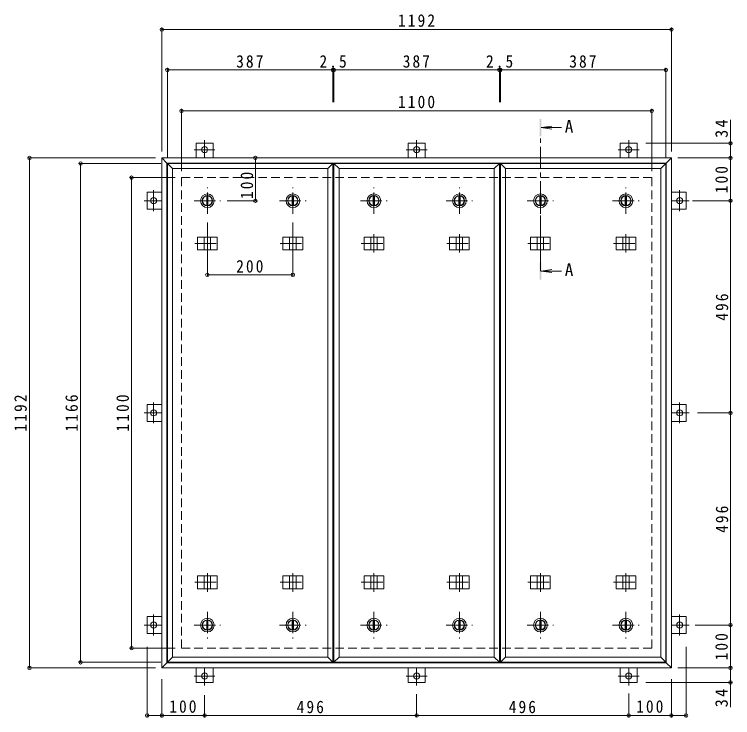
# Model space of a CAD drawing. Units: millimetres at full size, sheet at 1:10. Extents: x -2570 to 2340, y -1962 to 1414.
# Drawn here: x -1989 to -309, y -230 to 1414 of the extents above; entities that cross this region are included whole.
import ezdxf
from ezdxf.enums import TextEntityAlignment as Align

# ---------------------------------------------------------------- set-up
doc = ezdxf.new("R2010")
doc.units = ezdxf.units.MM
doc.header["$LTSCALE"] = 10
doc.header["$PDMODE"] = 32
doc.header["$PDSIZE"] = 8
doc.linetypes.add('CHAIN1', pattern=[8, 5, -1, 1, -1])
doc.linetypes.add('DASHED2', pattern=[3, 2, -1])
for name, color, linetype, lineweight in [('0-1_躯体', 2, 'DASHED2', 9), ('0-2_仕上', 4, 'Continuous', 9), ('0-3_建具', 4, 'Continuous', 9), ('0-5_寸法', 4, 'Continuous', 9), ('0-C', 2, 'Continuous', 9), ('0-E', 3, 'Continuous', 9), ('0-F', 7, 'Continuous', 9)]:
    doc.layers.add(name, color=color, linetype=linetype, lineweight=lineweight)
doc.styles.add('ＭＳ ゴシック', font='')
doc.styles.get('ＭＳ ゴシック').set_extended_font_data('MS Gothic')

msp = doc.modelspace()

# ---------------------------------------------------------------- linework, layer by layer
at = {"layer": '0-1_躯体'}
for p, q in [((-1598.27, 1032.18), (-498.27, 1032.18)), ((-1598.27, -67.82), (-1598.27, 1032.18)), ((-498.27, 1032.18), (-498.27, -67.82)), ((-498.27, -67.82), (-1598.27, -67.82))]:
    msp.add_line(p, q, dxfattribs=at)
at = {"layer": '0-2_仕上'}
for p, q in [((-1631.27, -100.81), (-1631.27, 1065.18)), ((-1631.27, 1065.18), (-1244.27, 1065.18)), ((-1244.27, -100.81), (-1244.27, 1065.18)), ((-1241.77, -100.81), (-1241.77, 1065.18)), ((-1241.77, 1065.18), (-854.77, 1065.18)), ((-854.77, -100.81), (-854.77, 1065.18)), ((-852.27, -100.81), (-852.27, 1065.18)), ((-852.27, 1065.18), (-465.27, 1065.18)), ((-465.27, -100.81), (-465.27, 1065.18)), ((-1256.27, -88.81), (-1256.27, 1053.18)), ((-866.77, -88.81), (-866.77, 1053.18)), ((-477.27, -88.81), (-477.27, 1053.18))]:
    msp.add_line(p, q, dxfattribs=at)
for points in [[(-1619.27, -88.81), (-1619.27, 1053.18), (-1631.27, 1065.18)], [(-1619.27, 1053.18), (-1256.27, 1053.18), (-1244.27, 1065.18)], [(-1229.77, -88.81), (-1229.77, 1053.18), (-1241.77, 1065.18)], [(-1229.77, 1053.18), (-866.77, 1053.18), (-854.77, 1065.18)], [(-840.27, -88.81), (-840.27, 1053.18), (-852.27, 1065.18)], [(-840.27, 1053.18), (-477.27, 1053.18), (-465.27, 1065.18)], [(-1619.27, -88.81), (-1631.27, -100.81), (-1244.27, -100.81)], [(-1619.27, -88.81), (-1256.27, -88.81), (-1244.27, -100.81)], [(-1229.77, -88.81), (-1241.77, -100.81), (-854.77, -100.81)], [(-1229.77, -88.81), (-866.77, -88.81), (-854.77, -100.81)], [(-840.27, -88.81), (-852.27, -100.81), (-465.27, -100.81)], [(-840.27, -88.81), (-477.27, -88.81), (-465.27, -100.81)]]:
    msp.add_lwpolyline(points, dxfattribs=at)
at = {"layer": '0-3_建具', "color": 2}
for p, q in [((-1644.27, 1078.18), (-1632.27, 1066.19)), ((-1644.27, 1078.18), (-452.27, 1078.18)), ((-1644.27, -113.82), (-1644.27, 1078.18)), ((-464.27, 1066.19), (-452.27, 1078.18)), ((-452.27, 1078.18), (-452.27, -113.82)), ((-1632.27, 1066.19), (-464.27, 1066.19)), ((-1632.27, -101.82), (-1632.27, 1066.19)), ((-464.27, -101.82), (-464.27, 1066.19)), ((-1632.27, -101.82), (-1644.27, -113.82)), ((-452.27, -113.82), (-1644.27, -113.82)), ((-464.27, -101.82), (-1632.27, -101.82)), ((-464.27, -101.82), (-452.27, -113.82))]:
    msp.add_line(p, q, dxfattribs=at)
at = {"layer": '0-3_建具'}
for p, q in [((-1560.86, 893.19), (-1560.86, 863.19)), ((-1560.86, 893.19), (-1514.68, 893.19)), ((-1545.27, 893.19), (-1545.27, 863.19)), ((-1530.27, 893.19), (-1530.27, 863.19)), ((-1514.68, 893.19), (-1514.68, 863.19)), ((-1360.86, 893.19), (-1360.86, 863.19)), ((-1360.86, 893.19), (-1314.68, 893.19)), ((-1345.27, 893.19), (-1345.27, 863.19)), ((-1330.27, 893.19), (-1330.27, 863.19)), ((-1314.68, 893.19), (-1314.68, 863.19)), ((-1171.36, 893.19), (-1171.36, 863.19)), ((-1171.36, 893.19), (-1125.18, 893.19)), ((-1155.77, 893.19), (-1155.77, 863.19)), ((-1140.77, 893.19), (-1140.77, 863.19)), ((-1125.18, 893.19), (-1125.18, 863.19)), ((-971.36, 893.19), (-971.36, 863.19)), ((-971.36, 893.19), (-925.18, 893.19)), ((-955.77, 893.19), (-955.77, 863.19)), ((-940.77, 893.19), (-940.77, 863.19)), ((-925.18, 893.19), (-925.18, 863.19)), ((-781.86, 893.19), (-781.86, 863.19)), ((-781.86, 893.19), (-735.68, 893.19)), ((-766.27, 893.19), (-766.27, 863.19)), ((-751.27, 893.19), (-751.27, 863.19)), ((-735.68, 893.19), (-735.68, 863.19)), ((-581.86, 893.19), (-581.86, 863.19)), ((-581.86, 893.19), (-535.68, 893.19)), ((-566.27, 893.19), (-566.27, 863.19)), ((-551.27, 893.19), (-551.27, 863.19)), ((-535.68, 893.19), (-535.68, 863.19)), ((-1560.86, 863.19), (-1514.68, 863.19)), ((-1360.86, 863.19), (-1314.68, 863.19)), ((-1171.36, 863.19), (-1125.18, 863.19)), ((-971.36, 863.19), (-925.18, 863.19)), ((-781.86, 863.19), (-735.68, 863.19)), ((-581.86, 863.19), (-535.68, 863.19)), ((-1560.86, 71.18), (-1560.86, 101.18)), ((-1560.86, 101.18), (-1514.68, 101.18)), ((-1545.27, 71.18), (-1545.27, 101.18)), ((-1530.27, 71.18), (-1530.27, 101.18)), ((-1514.68, 71.18), (-1514.68, 101.18)), ((-1360.86, 71.18), (-1360.86, 101.18)), ((-1360.86, 101.18), (-1314.68, 101.18)), ((-1345.27, 71.18), (-1345.27, 101.18)), ((-1330.27, 71.18), (-1330.27, 101.18)), ((-1314.68, 71.18), (-1314.68, 101.18)), ((-1171.36, 71.18), (-1171.36, 101.18)), ((-1171.36, 101.18), (-1125.18, 101.18)), ((-1155.77, 71.18), (-1155.77, 101.18)), ((-1140.77, 71.18), (-1140.77, 101.18)), ((-1125.18, 71.18), (-1125.18, 101.18)), ((-971.36, 71.18), (-971.36, 101.18)), ((-971.36, 101.18), (-925.18, 101.18)), ((-955.77, 71.18), (-955.77, 101.18)), ((-940.77, 71.18), (-940.77, 101.18)), ((-925.18, 71.18), (-925.18, 101.18)), ((-781.86, 71.18), (-781.86, 101.18)), ((-781.86, 101.18), (-735.68, 101.18)), ((-766.27, 71.18), (-766.27, 101.18)), ((-751.27, 71.18), (-751.27, 101.18)), ((-735.68, 71.18), (-735.68, 101.18)), ((-581.86, 71.18), (-581.86, 101.18)), ((-581.86, 101.18), (-535.68, 101.18)), ((-566.27, 71.18), (-566.27, 101.18)), ((-551.27, 71.18), (-551.27, 101.18)), ((-535.68, 71.18), (-535.68, 101.18)), ((-1560.86, 71.18), (-1514.68, 71.18)), ((-1360.86, 71.18), (-1314.68, 71.18)), ((-1171.36, 71.18), (-1125.18, 71.18)), ((-971.36, 71.18), (-925.18, 71.18)), ((-781.86, 71.18), (-735.68, 71.18)), ((-581.86, 71.18), (-535.68, 71.18))]:
    msp.add_line(p, q, dxfattribs=at)
at = {"layer": '0-3_建具', "linetype": 'CHAIN1'}
for p, q in [((-1537.77, 900.3), (-1537.77, 857.06)), ((-1337.77, 900.3), (-1337.77, 857.06)), ((-1148.27, 900.3), (-1148.27, 857.06)), ((-948.27, 900.3), (-948.27, 857.06)), ((-758.77, 900.3), (-758.77, 857.06)), ((-558.77, 900.3), (-558.77, 857.06)), ((-1567.18, 878.19), (-1508.36, 878.19)), ((-1367.18, 878.19), (-1308.36, 878.19)), ((-1177.68, 878.19), (-1118.86, 878.19)), ((-977.68, 878.19), (-918.86, 878.19)), ((-788.18, 878.19), (-729.36, 878.19)), ((-588.18, 878.19), (-529.36, 878.19)), ((-1537.77, 64.07), (-1537.77, 107.31)), ((-1337.77, 64.07), (-1337.77, 107.31)), ((-1148.27, 64.07), (-1148.27, 107.31)), ((-948.27, 64.07), (-948.27, 107.31)), ((-758.77, 64.07), (-758.77, 107.31)), ((-558.77, 64.07), (-558.77, 107.31)), ((-1567.18, 86.18), (-1508.36, 86.18)), ((-1367.18, 86.18), (-1308.36, 86.18)), ((-1177.68, 86.18), (-1118.86, 86.18)), ((-977.68, 86.18), (-918.86, 86.18)), ((-788.18, 86.18), (-729.36, 86.18)), ((-588.18, 86.18), (-529.36, 86.18))]:
    msp.add_line(p, q, dxfattribs=at)
at = {"layer": '0-5_寸法'}
for p, q in [((-756.77, 1149), (-731.98, 1152.26)), ((-756.77, 1149), (-731.98, 1145.74)), ((-756.77, 1149), (-709.3, 1149)), ((-756.77, 813.88), (-731.98, 817.14)), ((-756.77, 813.88), (-731.98, 810.61)), ((-756.77, 813.88), (-709.3, 813.88))]:
    msp.add_line(p, q, dxfattribs=at)
at = {"layer": '0-5_寸法', "linetype": 'CHAIN1'}
msp.add_line((-758.77, 813.88), (-758.77, 1129), dxfattribs=at)
at = {"layer": '0-5_寸法'}
for points in [[(-756.77, 1169), (-760.77, 1169), (-756.77, 1129), (-760.77, 1129)], [(-756.77, 793.88), (-760.77, 793.88), (-756.77, 833.88), (-760.77, 833.88)]]:
    msp.add_solid(points, dxfattribs=at)
at = {"layer": '0-C', "linetype": 'CHAIN1'}
for p, q in [((-1537.77, 947.19), (-1537.77, 1009.19)), ((-1337.77, 947.19), (-1337.77, 1009.19)), ((-1148.27, 947.19), (-1148.27, 1009.19)), ((-948.27, 947.19), (-948.27, 1009.19)), ((-758.77, 947.19), (-758.77, 1009.19)), ((-558.77, 947.19), (-558.77, 1009.19)), ((-1568.77, 978.19), (-1506.77, 978.19)), ((-1368.77, 978.19), (-1306.77, 978.19)), ((-1179.27, 978.19), (-1117.27, 978.19)), ((-979.27, 978.19), (-917.27, 978.19)), ((-789.77, 978.19), (-727.77, 978.19)), ((-589.77, 978.19), (-527.77, 978.19)), ((-1537.77, 17.18), (-1537.77, -44.82)), ((-1337.77, 17.18), (-1337.77, -44.82)), ((-1148.27, 17.18), (-1148.27, -44.82)), ((-948.27, 17.18), (-948.27, -44.82)), ((-758.77, 17.18), (-758.77, -44.82)), ((-558.77, 17.18), (-558.77, -44.82)), ((-1568.77, -13.82), (-1506.77, -13.82)), ((-1368.77, -13.82), (-1306.77, -13.82)), ((-1179.27, -13.82), (-1117.27, -13.82)), ((-979.27, -13.82), (-917.27, -13.82)), ((-789.77, -13.82), (-727.77, -13.82)), ((-589.77, -13.82), (-527.77, -13.82))]:
    msp.add_line(p, q, dxfattribs=at)
at = {"layer": '0-C'}
for p, q in [((-1539.27, 989.59), (-1539.27, 966.78)), ((-1536.27, 989.59), (-1536.27, 966.78)), ((-1339.27, 989.59), (-1339.27, 966.78)), ((-1336.27, 989.59), (-1336.27, 966.78)), ((-1149.77, 989.59), (-1149.77, 966.78)), ((-1146.77, 989.59), (-1146.77, 966.78)), ((-949.77, 989.59), (-949.77, 966.78)), ((-946.77, 989.59), (-946.77, 966.78)), ((-760.27, 989.59), (-760.27, 966.78)), ((-757.27, 989.59), (-757.27, 966.78)), ((-560.27, 989.59), (-560.27, 966.78)), ((-557.27, 989.59), (-557.27, 966.78)), ((-1539.27, -25.22), (-1539.27, -2.41)), ((-1536.27, -25.22), (-1536.27, -2.41)), ((-1339.27, -25.22), (-1339.27, -2.41)), ((-1336.27, -25.22), (-1336.27, -2.41)), ((-1149.77, -25.22), (-1149.77, -2.41)), ((-1146.77, -25.22), (-1146.77, -2.41)), ((-949.77, -25.22), (-949.77, -2.41)), ((-946.77, -25.22), (-946.77, -2.41)), ((-760.27, -25.22), (-760.27, -2.41)), ((-757.27, -25.22), (-757.27, -2.41)), ((-560.27, -25.22), (-560.27, -2.41)), ((-557.27, -25.22), (-557.27, -2.41))]:
    msp.add_line(p, q, dxfattribs=at)
for centre, radius in [((-1537.77, 978.19), 16), ((-1337.77, 978.19), 16), ((-1148.27, 978.19), 16), ((-948.27, 978.19), 16), ((-758.77, 978.19), 16), ((-558.77, 978.19), 16), ((-1537.77, 978.19), 12), ((-1537.77, 978.19), 11.5), ((-1337.77, 978.19), 12), ((-1337.77, 978.19), 11.5), ((-1148.27, 978.19), 12), ((-1148.27, 978.19), 11.5), ((-948.27, 978.19), 12), ((-948.27, 978.19), 11.5), ((-758.77, 978.19), 12), ((-758.77, 978.19), 11.5), ((-558.77, 978.19), 12), ((-558.77, 978.19), 11.5), ((-1537.77, -13.82), 16), ((-1337.77, -13.82), 16), ((-1148.27, -13.82), 16), ((-948.27, -13.82), 16), ((-758.77, -13.82), 16), ((-558.77, -13.82), 16), ((-1537.77, -13.82), 12), ((-1537.77, -13.82), 11.5), ((-1337.77, -13.82), 12), ((-1337.77, -13.82), 11.5), ((-1148.27, -13.82), 12), ((-1148.27, -13.82), 11.5), ((-948.27, -13.82), 12), ((-948.27, -13.82), 11.5), ((-758.77, -13.82), 12), ((-758.77, -13.82), 11.5), ((-558.77, -13.82), 12), ((-558.77, -13.82), 11.5)]:
    msp.add_circle(centre, radius, dxfattribs=at)
at = {"layer": '0-E'}
for p, q in [((-1564.27, 1112.38), (-1524.27, 1112.38)), ((-1564.27, 1112.38), (-1564.27, 1078.18)), ((-1524.27, 1112.38), (-1524.27, 1078.18)), ((-1068.27, 1112.38), (-1028.27, 1112.38)), ((-1068.27, 1112.38), (-1068.27, 1078.18)), ((-1028.27, 1112.38), (-1028.27, 1078.18)), ((-572.27, 1112.38), (-532.27, 1112.38)), ((-572.27, 1112.38), (-572.27, 1078.18)), ((-532.27, 1112.38), (-532.27, 1078.18)), ((-1678.47, 958.18), (-1678.47, 998.18)), ((-1678.47, 998.18), (-1644.27, 998.18)), ((-418.07, 998.18), (-452.27, 998.18)), ((-418.07, 998.18), (-418.07, 958.18)), ((-1678.47, 958.18), (-1644.27, 958.18)), ((-418.07, 958.18), (-452.27, 958.18)), ((-1678.47, 462.18), (-1678.47, 502.18)), ((-1678.47, 502.18), (-1644.27, 502.18)), ((-418.07, 502.18), (-452.27, 502.18)), ((-418.07, 502.18), (-418.07, 462.18)), ((-1678.47, 462.18), (-1644.27, 462.18)), ((-418.07, 462.18), (-452.27, 462.18)), ((-1678.47, -33.82), (-1678.47, 6.18)), ((-1678.47, 6.18), (-1644.27, 6.18)), ((-418.07, 6.18), (-452.27, 6.18)), ((-418.07, 6.18), (-418.07, -33.82)), ((-1678.47, -33.82), (-1644.27, -33.82)), ((-418.07, -33.82), (-452.27, -33.82)), ((-1564.27, -148.02), (-1564.27, -113.82)), ((-1524.27, -148.02), (-1524.27, -113.82)), ((-1068.27, -148.02), (-1068.27, -113.82)), ((-1028.27, -148.02), (-1028.27, -113.82)), ((-572.27, -148.02), (-572.27, -113.82)), ((-532.27, -148.02), (-532.27, -113.82)), ((-1524.27, -148.02), (-1564.27, -148.02)), ((-1028.27, -148.02), (-1068.27, -148.02)), ((-532.27, -148.02), (-572.27, -148.02))]:
    msp.add_line(p, q, dxfattribs=at)
at = {"layer": '0-E', "linetype": 'CHAIN1'}
for p, q in [((-1544.27, 1119.36), (-1544.27, 1078.18)), ((-1048.27, 1119.36), (-1048.27, 1078.18)), ((-552.27, 1119.36), (-552.27, 1078.18)), ((-1519.89, 1097.38), (-1568.64, 1097.38)), ((-1023.89, 1097.38), (-1072.64, 1097.38)), ((-527.89, 1097.38), (-576.64, 1097.38)), ((-1663.47, 1002.56), (-1663.47, 953.81)), ((-433.07, 953.81), (-433.07, 1002.56)), ((-1685.44, 978.18), (-1644.27, 978.18)), ((-411.09, 978.18), (-452.27, 978.18)), ((-1663.47, 506.56), (-1663.47, 457.81)), ((-433.07, 457.81), (-433.07, 506.56)), ((-1685.44, 482.18), (-1644.27, 482.18)), ((-411.09, 482.18), (-452.27, 482.18)), ((-1663.47, 10.56), (-1663.47, -38.19)), ((-433.07, -38.19), (-433.07, 10.56)), ((-1685.44, -13.82), (-1644.27, -13.82)), ((-411.09, -13.82), (-452.27, -13.82)), ((-1544.27, -154.99), (-1544.27, -113.82)), ((-1048.27, -154.99), (-1048.27, -113.82)), ((-552.27, -154.99), (-552.27, -113.82)), ((-1568.64, -133.02), (-1519.89, -133.02)), ((-1072.64, -133.02), (-1023.89, -133.02)), ((-576.64, -133.02), (-527.89, -133.02))]:
    msp.add_line(p, q, dxfattribs=at)
at = {"layer": '0-E'}
for centre in [(-1544.27, 1097.38), (-1048.27, 1097.38), (-552.27, 1097.38), (-1663.47, 978.18), (-433.07, 978.18), (-1663.47, 482.18), (-433.07, 482.18), (-1663.47, -13.82), (-433.07, -13.82), (-1544.27, -133.02), (-1048.27, -133.02), (-552.27, -133.02)]:
    msp.add_circle(centre, 7, dxfattribs=at)
at = {"layer": '0-F'}
for p, q in [((-1644.27, 1093.18), (-1644.27, 1383.32)), ((-1644.27, 1378.32), (-452.27, 1378.32)), ((-452.27, 1093.18), (-452.27, 1383.32)), ((-1631.27, 1080.18), (-1631.27, 1288.81)), ((-1631.27, 1283.81), (-1244.27, 1283.81)), ((-1244.27, 1286.81), (-1244.27, 1208.45)), ((-1244.27, 1283.81), (-1241.77, 1283.81)), ((-1241.77, 1286.81), (-1241.77, 1208.45)), ((-1241.77, 1283.81), (-854.77, 1283.81)), ((-854.77, 1286.81), (-854.77, 1208.45)), ((-854.77, 1283.81), (-852.27, 1283.81)), ((-852.27, 1286.81), (-852.27, 1208.45)), ((-852.27, 1283.81), (-465.27, 1283.81)), ((-465.27, 1080.18), (-465.27, 1288.81)), ((-1598.27, 1047.18), (-1598.27, 1193.18)), ((-498.27, 1047.18), (-498.27, 1193.18)), ((-1598.27, 1188.18), (-498.27, 1188.18)), ((-314.18, 1112.39), (-314.18, 1167.56)), ((-309.18, 1112.39), (-512.27, 1112.39)), ((-314.18, 1078.18), (-314.18, 1112.39)), ((-1659.27, 1078.18), (-1958.63, 1078.18)), ((-1953.63, -113.82), (-1953.63, 1078.18)), ((-1425.46, 1078.18), (-1425.46, 978.19)), ((-437.27, 1078.18), (-309.18, 1078.18)), ((-314.18, 978.18), (-314.18, 1078.18)), ((-1646.27, 1065.18), (-1839.27, 1065.18)), ((-1834.27, -100.82), (-1834.27, 1065.18)), ((-1613.27, 1032.18), (-1719.89, 1032.18)), ((-1714.89, -67.82), (-1714.89, 1032.18)), ((-1422.46, 978.19), (-1491.59, 978.19)), ((-403.34, 978.18), (-309.18, 978.18)), ((-314.18, 978.18), (-314.18, 482.18)), ((-1537.77, 801.88), (-1537.77, 927.19)), ((-1337.77, 801.88), (-1337.77, 927.19)), ((-1537.77, 804.88), (-1337.77, 804.88)), ((-311.18, 482.18), (-391.09, 482.18)), ((-314.18, 482.18), (-314.18, -13.81)), ((-396.75, -13.81), (-309.18, -13.81)), ((-314.18, -113.82), (-314.18, -13.81)), ((-1678.47, -230.18), (-1678.47, -65.03)), ((-418.07, -230.18), (-418.07, -65.03)), ((-1613.27, -67.82), (-1719.89, -67.82)), ((-1659.27, -113.82), (-1958.63, -113.82)), ((-1646.27, -100.82), (-1839.27, -100.82)), ((-437.27, -113.82), (-309.18, -113.82)), ((-314.18, -113.82), (-314.18, -148.02)), ((-1644.27, -140.03), (-1644.27, -230.18)), ((-309.18, -148.02), (-512.27, -148.02)), ((-452.27, -140.03), (-452.27, -230.18)), ((-314.18, -148.02), (-314.18, -205.97)), ((-1544.27, -177.33), (-1544.27, -230.18)), ((-1048.27, -228.18), (-1048.27, -174.99)), ((-552.27, -173.95), (-552.27, -230.18)), ((-1678.47, -225.18), (-1644.27, -225.18)), ((-1644.27, -225.18), (-1544.27, -225.18)), ((-1544.27, -225.18), (-1048.27, -225.18)), ((-1048.27, -225.18), (-552.27, -225.18)), ((-552.27, -225.18), (-452.27, -225.18)), ((-452.27, -225.18), (-418.07, -225.18))]:
    msp.add_line(p, q, dxfattribs=at)
for p in [(-1644.27, 1378.32), (-452.27, 1378.32), (-1631.27, 1283.81), (-1244.27, 1283.81), (-1241.77, 1283.81), (-854.77, 1283.81), (-852.27, 1283.81), (-465.27, 1283.81), (-1598.27, 1188.18), (-498.27, 1188.18), (-314.18, 1112.39), (-1953.63, 1078.18), (-1425.46, 1078.18), (-314.18, 1078.18), (-1834.27, 1065.18), (-1714.89, 1032.18), (-1425.46, 978.19), (-314.18, 978.18), (-1537.77, 804.88), (-1337.77, 804.88), (-314.18, 482.18), (-314.18, -13.81), (-1714.89, -67.82), (-1834.27, -100.82), (-1953.63, -113.82), (-314.18, -113.82), (-314.18, -148.02), (-1678.47, -225.18), (-1644.27, -225.18), (-1544.27, -225.18), (-1048.27, -225.18), (-552.27, -225.18), (-452.27, -225.18), (-418.07, -225.18)]:
    msp.add_point(p, dxfattribs=at)

# ---------------------------------------------------------------- texts
at = {"layer": '0-5_寸法', "color": 2, "style": 'ＭＳ ゴシック'}
for p in [(-701.74, 1128.61), (-701.74, 793.48)]:
    msp.add_text('A', height=29.33, dxfattribs=at).set_placement(p, align=Align.BOTTOM_LEFT)
at = {"layer": '0-F', "color": 2, "char_height": 29.33, "attachment_point": 7, "style": 'ＭＳ ゴシック'}
for s, insert in [('\\T1.28;\\W0.9;1192', (-1092.02, 1384.32)), ('\\T1.27;\\W0.9;387', (-1470.27, 1288.81)), ('\\T1.27;\\W0.9;2.5', (-1275.52, 1288.81)), ('\\T1.27;\\W0.9;387', (-1080.77, 1288.81)), ('\\T1.27;\\W0.9;2.5', (-886.02, 1288.81)), ('\\T1.27;\\W0.9;387', (-691.27, 1288.81)), ('\\T1.28;\\W0.9;1100', (-1092.02, 1194.18)), ('\\T1.27;\\W0.9;200', (-1470.27, 809.88)), ('\\T1.27;\\W0.9;100', (-1626.77, -219.18)), ('\\T1.27;\\W0.9;496', (-1328.77, -220.18)), ('\\T1.27;\\W0.9;496', (-832.77, -220.18)), ('\\T1.27;\\W0.9;100', (-534.77, -219.18))]:
    msp.add_mtext(s, dxfattribs=dict(at, insert=insert))
at = {"layer": '0-F', "color": 2, "char_height": 29.33, "attachment_point": 7, "rotation": 90, "style": 'ＭＳ ゴシック'}
for s, insert in [('\\T1.27;\\W0.95;34', (-320.18, 1125.06)), ('\\T1.27;\\W0.9;100', (-1430.46, 982.2)), ('\\T1.27;\\W0.9;100', (-320.18, 995.68)), ('\\T1.27;\\W0.9;496', (-319.18, 697.68)), ('\\T1.28;\\W0.9;1192', (-1959.63, 438.43)), ('\\T1.28;\\W0.9;1166', (-1840.27, 438.43)), ('\\T1.28;\\W0.9;1100', (-1720.89, 438.43)), ('\\T1.27;\\W0.9;496', (-319.18, 201.68)), ('\\T1.27;\\W0.9;100', (-320.18, -96.31)), ('\\T1.27;\\W0.95;34', (-320.18, -205.97))]:
    msp.add_mtext(s, dxfattribs=dict(at, insert=insert))

doc.saveas('drawing.dxf')
